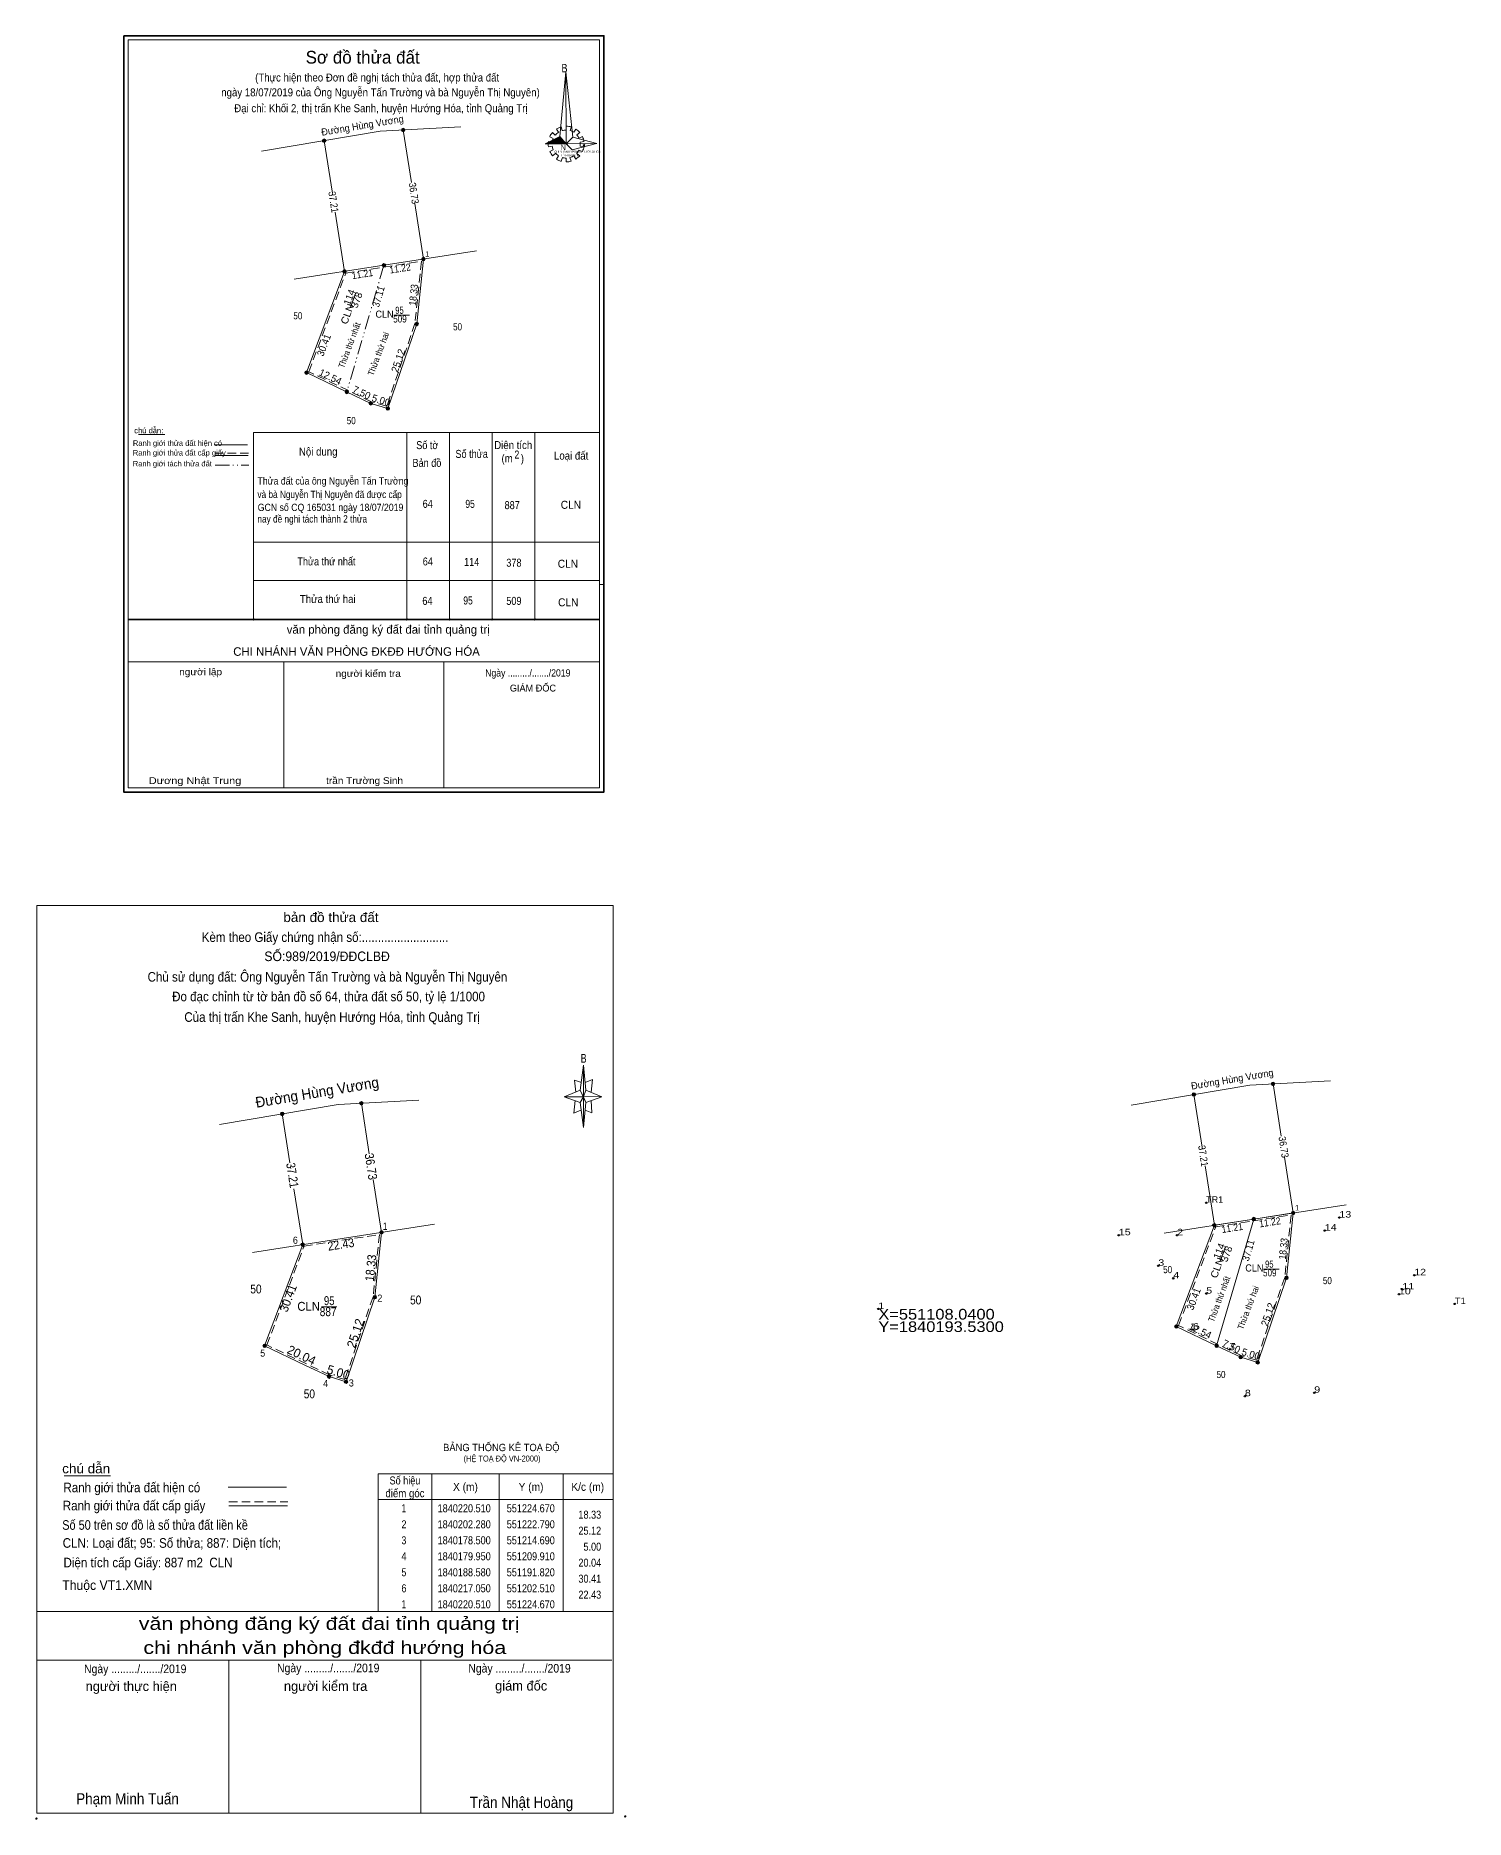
# Model space of a CAD drawing. Header units: metres. Extents: x 550474 to 551273, y 1840050 to 1840552.
# Drawn here: x 550871 to 551273, y 1840050 to 1840552 of the extents above; entities that cross this region are included whole.
import ezdxf
from ezdxf.enums import TextEntityAlignment as Align

# ---------------------------------------------------------------- set-up
doc = ezdxf.new("R2010")
doc.units = ezdxf.units.M
doc.header["$LTSCALE"] = 0.8
doc.header["$PDMODE"] = 32
doc.header["$PDSIZE"] = 0.4
doc.linetypes.add('DASH_DOUBLE_DOT', pattern=[9.2, 5, -1.2, 0.3, -1.2, 0.3, -1.2])
doc.linetypes.add('MEDIUM_DASHED', pattern=[4.5, 3, -1.5])
for name, color, linetype, lineweight in [('1', 7, 'MEDIUM_DASHED', 13), ('10', 7, 'Continuous', 13), ('17', 7, 'Continuous', 13), ('23', 7, 'Continuous', 13), ('3', 7, 'Continuous', 13), ('5', 7, 'Continuous', 13), ('6', 7, 'Continuous', 13), ('63', 7, 'Continuous', 13)]:
    doc.layers.add(name, color=color, linetype=linetype, lineweight=lineweight)
doc.layers.add('12', color=7, linetype='Continuous')
doc.layers.add('7', color=7, linetype='Continuous')

msp = doc.modelspace()

# ---------------------------------------------------------------- hatches: boundary and pattern name
at = {"layer": '10'}
for points in [[(550940.9397, 1840248.36, 1), (550939.9397, 1840248.36, 1)], [(550963.1797, 1840251.35, 1), (550962.1797, 1840251.35, 1)], [(550968.8497, 1840215.06, 1), (550967.8497, 1840215.06, 1)], [(550946.6897, 1840211.6, 1), (550945.6897, 1840211.6, 1)], [(550966.9697, 1840196.83, 1), (550965.9697, 1840196.83, 1)], [(550935.9997, 1840183.13, 1), (550934.9997, 1840183.13, 1)], [(550954.0897, 1840174.5, 1), (550953.0897, 1840174.5, 1)], [(550958.8697, 1840173.05, 1), (550957.8697, 1840173.05, 1)]]:
    msp.add_hatch(color=256, dxfattribs=at).paths.add_polyline_path(points)
at = {"layer": '3'}
for points in [[(550974.95, 1840525.02, 1), (550973.95, 1840525.02, 1)], [(550952.71, 1840522.03, 1), (550951.71, 1840522.03, 1)], [(551014.37, 1840521.16), (551018.49, 1840523.17), (551020.26, 1840521.16)], [(550958.46, 1840485.27, 1), (550957.46, 1840485.27, 1)], [(550969.54, 1840487, 1), (550968.54, 1840487, 1)], [(550980.62, 1840488.73, 1), (550979.62, 1840488.73, 1)], [(550978.74, 1840470.5, 1), (550977.74, 1840470.5, 1)], [(550947.77, 1840456.8, 1), (550946.77, 1840456.8, 1)], [(550959.09, 1840451.39, 1), (550958.09, 1840451.39, 1)], [(550965.86, 1840448.17, 1), (550964.86, 1840448.17, 1)], [(550970.64, 1840446.72, 1), (550969.64, 1840446.72, 1)], [(551197.26, 1840253.81, 1), (551196.26, 1840253.81, 1)], [(551219.5, 1840256.8, 1), (551218.5, 1840256.8, 1)], [(551214.09, 1840218.78, 1), (551213.09, 1840218.78, 1)], [(551225.17, 1840220.51, 1), (551224.17, 1840220.51, 1)], [(551203.01, 1840217.05, 1), (551202.01, 1840217.05, 1)], [(551223.29, 1840202.28, 1), (551222.29, 1840202.28, 1)], [(551192.32, 1840188.58, 1), (551191.32, 1840188.58, 1)], [(551203.64, 1840183.17, 1), (551202.64, 1840183.17, 1)], [(551210.41, 1840179.95, 1), (551209.41, 1840179.95, 1)], [(551215.19, 1840178.5, 1), (551214.19, 1840178.5, 1)]]:
    msp.add_hatch(color=256, dxfattribs=at).paths.add_polyline_path(points)

# ---------------------------------------------------------------- linework, layer by layer
at = {"layer": '1', "linetype": 'Continuous'}
msp.add_lwpolyline([(551213.59, 1840218.78), (551203.14, 1840183.17), (551191.82, 1840188.58), (551202.51, 1840217.05)], close=True, dxfattribs=at)
at = {"layer": '1'}
msp.add_lwpolyline([(550967.79, 1840214.47), (550965.98, 1840196.94), (550958.05, 1840173.67), (550953.77, 1840174.97), (550936.13, 1840183.38), (550946.56, 1840211.15)], close=True, dxfattribs=at)
at = {"layer": '10'}
for p, q in [((550935.5, 1840183.13), (550946.19, 1840211.6)), ((550935.5, 1840183.13), (550946.78, 1840177.75)), ((550946.78, 1840177.74), (550953.59, 1840174.5))]:
    msp.add_line(p, q, dxfattribs=at)
msp.add_lwpolyline([(550968.35, 1840215.06), (550966.47, 1840196.83), (550958.37, 1840173.05), (550953.59, 1840174.5)], dxfattribs=at)
for centre in [(550940.4397, 1840248.36), (550962.6797, 1840251.35), (550968.3497, 1840215.06), (550946.1897, 1840211.6), (550966.4697, 1840196.83), (550935.4997, 1840183.13), (550953.5897, 1840174.5), (550958.3697, 1840173.05)]:
    msp.add_circle(centre, 0.5, dxfattribs=at)
at = {"layer": '17'}
msp.add_line((550879.13, 1840146.56), (550892.16, 1840146.56), dxfattribs=at)
at = {"layer": '23'}
for p, q in [((550956.19, 1840251), (550922.84, 1840245.41)), ((550978.86, 1840252.21), (550956.19, 1840251)), ((550962.68, 1840251.35), (550964.9, 1840237.17)), ((550940.44, 1840248.36), (550942.6, 1840234.59)), ((550942.8, 1840233.31), (550942.84, 1840233.03)), ((550966.03, 1840229.94), (550968.35, 1840215.06)), ((550943.74, 1840227.26), (550946.19, 1840211.6))]:
    msp.add_line(p, q, dxfattribs=at)
msp.add_lwpolyline([(550932.07, 1840209.39), (550957.28, 1840213.33), (550983.25, 1840217.39)], dxfattribs=at)
at = {"layer": '3'}
for p, q in [((550967.96, 1840524.67), (550934.61, 1840519.08)), ((550990.63, 1840525.88), (550967.96, 1840524.67)), ((550974.45, 1840525.02), (550976.76, 1840510.29)), ((551018.13, 1840524.4), (551017.54, 1840525.29)), ((551018.88, 1840525.9), (551019.14, 1840524.85)), ((551020.26, 1840525.02), (551020.29, 1840526.11)), ((551021.7, 1840525.9), (551021.43, 1840524.81)), ((551022.42, 1840524.4), (551023, 1840525.29)), ((550952.21, 1840522.03), (550954.53, 1840507.25)), ((551015.25, 1840521.77), (551016.33, 1840521.6)), ((551016.33, 1840520.51), (551015.25, 1840520.34)), ((551016.66, 1840522.69), (551015.67, 1840523.1)), ((551016.39, 1840524.33), (551017.21, 1840523.62)), ((551019.73, 1840521.12), (551020.78, 1840521.12)), ((551024.08, 1840524.33), (551023.27, 1840523.65)), ((551023.85, 1840522.73), (551024.84, 1840523.21)), ((551025.29, 1840521.77), (551024.18, 1840521.6)), ((551024.18, 1840520.51), (551025.29, 1840520.34)), ((551015.67, 1840519.01), (551016.66, 1840519.48)), ((551017.31, 1840518.46), (551016.46, 1840517.78)), ((551017.54, 1840516.85), (551018.1, 1840517.81)), ((551019.21, 1840517.3), (551018.88, 1840516.24)), ((551020.26, 1840516.07), (551020.26, 1840517.13)), ((551021.34, 1840517.3), (551021.66, 1840516.27)), ((551023, 1840516.85), (551022.42, 1840517.78)), ((551023.2, 1840518.46), (551024.08, 1840517.81)), ((551024.87, 1840518.97), (551023.79, 1840519.38)), ((550954.57, 1840506.98), (550954.61, 1840506.7)), ((550955.35, 1840501.96), (550957.96, 1840485.27)), ((550977.68, 1840504.4), (550980.12, 1840488.73)), ((550969.04, 1840487), (550995.02, 1840491.06)), ((550943.84, 1840483.06), (550969.04, 1840487)), ((550947.27, 1840456.8), (550957.96, 1840485.27)), ((550959.6, 1840475.21), (550961.13, 1840479.3)), ((550971.82, 1840472.97), (550976.19, 1840472.97)), ((550900.02, 1840439.4), (550907.47, 1840439.4)), ((550932.39, 1840439.96), (551029.67, 1840439.96)), ((550932.39, 1840439.96), (550932.39, 1840387.39)), ((550975.5, 1840439.96), (550975.5, 1840387.39)), ((550987.5, 1840439.96), (550987.5, 1840387.39)), ((550999.5, 1840439.96), (550999.5, 1840387.39)), ((551011.5, 1840439.96), (551011.5, 1840387.39)), ((550921.3, 1840436.52), (550930.7, 1840436.52)), ((550921.45, 1840433.5), (550930.84, 1840433.5)), ((550932.39, 1840409.11), (551029.67, 1840409.11)), ((550932.39, 1840398.4), (551029.67, 1840398.4)), ((551029.67, 1840397.21), (551030.87, 1840397.21)), ((550895.86, 1840386.23), (550895.86, 1840338.85)), ((550897.07, 1840375.48), (551029.67, 1840375.48)), ((550940.86, 1840375.48), (550940.86, 1840340.05)), ((550985.86, 1840375.48), (550985.86, 1840340.05)), ((551212.51, 1840256.45), (551179.16, 1840250.86)), ((551196.76, 1840253.81), (551199.08, 1840239.03)), ((551235.18, 1840257.66), (551212.51, 1840256.45)), ((551219, 1840256.8), (551221.31, 1840242.07)), ((551199.12, 1840238.76), (551199.16, 1840238.48)), ((551199.9, 1840233.74), (551202.51, 1840217.05)), ((551222.23, 1840236.18), (551224.67, 1840220.51)), ((551213.59, 1840218.78), (551239.57, 1840222.84)), ((551191.82, 1840188.58), (551202.51, 1840217.05)), ((551204.15, 1840206.99), (551205.68, 1840211.08)), ((551216.37, 1840204.75), (551220.74, 1840204.75))]:
    msp.add_line(p, q, dxfattribs=at)
at = {"layer": '3', "linetype": 'DASH_DOUBLE_DOT'}
for p, q in [((550969.04, 1840487), (550958.59, 1840451.39)), ((550921.58, 1840430.79), (550931.04, 1840430.79))]:
    msp.add_line(p, q, dxfattribs=at)
at = {"layer": '3', "linetype": 'MEDIUM_DASHED'}
msp.add_line((550921.45, 1840434.14), (550930.92, 1840434.14), dxfattribs=at)
at = {"layer": '3', "lineweight": 35}
msp.add_line((550897.07, 1840387.39), (551029.67, 1840387.39), dxfattribs=at)
at = {"layer": '3'}
for points in [[(550895.86, 1840338.85), (550895.86, 1840551.54), (551030.87, 1840551.54), (551030.87, 1840338.85)], [(550895.86, 1840338.85), (550895.86, 1840551.54), (551030.87, 1840551.54), (551030.87, 1840338.85)], [(551029.68, 1840387.4), (551029.68, 1840340.06), (550897.08, 1840340.06), (550897.08, 1840550.36), (551029.68, 1840550.36)], [(551020.19, 1840541.41), (551020.26, 1840521.16), (551018.49, 1840523.17)], [(551020.19, 1840541.41), (551020.26, 1840521.16), (551022.12, 1840523.04)], [(551014.37, 1840521.16), (551018.49, 1840523.17), (551020.26, 1840521.16)], [(551028.89, 1840521.23), (551020.26, 1840521.16), (551022.12, 1840523.04)], [(551028.83, 1840521.26), (551021.96, 1840519.42), (551020.26, 1840521.16)], [(551224.67, 1840220.51), (551222.79, 1840202.28), (551214.69, 1840178.5), (551209.91, 1840179.95), (551203.14, 1840183.17), (551213.59, 1840218.78)]]:
    msp.add_lwpolyline(points, close=True, dxfattribs=at)
at = {"layer": '3', "lineweight": 35}
msp.add_lwpolyline([(550895.88, 1840551.56), (551030.88, 1840551.56), (551030.88, 1840338.86), (550895.88, 1840338.86)], close=True, dxfattribs=at)
at = {"layer": '3', "linetype": 'MEDIUM_DASHED'}
for points in [[(550979.56, 1840488.14), (550977.75, 1840470.61), (550969.82, 1840447.34), (550965.54, 1840448.64), (550947.9, 1840457.05), (550958.33, 1840484.82)], [(551224.11, 1840219.92), (551222.3, 1840202.39), (551214.37, 1840179.12), (551210.09, 1840180.42), (551192.45, 1840188.83), (551202.88, 1840216.6)]]:
    msp.add_lwpolyline(points, close=True, dxfattribs=at)
at = {"layer": '3'}
for points in [[(550980.12, 1840488.73), (550978.24, 1840470.5), (550970.14, 1840446.72), (550965.36, 1840448.17)], [(550947.27, 1840456.8), (550958.55, 1840451.41), (550965.36, 1840448.17)], [(551188.39, 1840214.84), (551213.59, 1840218.78), (551203.14, 1840183.17)], [(551224.67, 1840220.51), (551222.79, 1840202.28), (551214.69, 1840178.5), (551209.91, 1840179.95)], [(551191.82, 1840188.58), (551203.1, 1840183.19), (551209.91, 1840179.95)]]:
    msp.add_lwpolyline(points, dxfattribs=at)
for centre in [(550974.45, 1840525.02), (550952.21, 1840522.03), (550957.96, 1840485.27), (550969.04, 1840487), (550980.12, 1840488.73), (550978.24, 1840470.5), (550947.27, 1840456.8), (550958.59, 1840451.39), (550965.36, 1840448.17), (550970.14, 1840446.72), (551196.76, 1840253.81), (551219, 1840256.8), (551213.59, 1840218.78), (551224.67, 1840220.51), (551202.51, 1840217.05), (551222.79, 1840202.28), (551191.82, 1840188.58), (551203.14, 1840183.17), (551209.91, 1840179.95), (551214.69, 1840178.5)]:
    msp.add_circle(centre, 0.5, dxfattribs=at)
for centre, major_axis, start_param, end_param in [((551020.272, 1840521.0864), (5.0474, 0), 1.84955988, 2.13900916), ((551020.272, 1840521.0864), (3.9558, 0), 1.56985589, 1.85611068), ((551020.272, 1840521.0864), (5.0474, 0), 1.27924208, 1.56332225), ((551020.272, 1840521.0864), (3.9558, 0), 1.00270906, 1.2755622), ((551020.272, 1840521.0864), (5.0474, 0), 0.71056237, 0.99687234), ((551020.272, 1840521.0864), (5.0474, 0), 3.00667928, 3.29139349), ((551020.272, 1840521.0864), (5.0474, 0), 2.43958176, 2.72400246), ((551020.272, 1840521.0864), (3.9558, 0), 2.72368549, 3.01515824), ((551020.272, 1840521.0864), (3.9558, 0), 3.28229955, 3.56105054), ((551020.272, 1840521.0864), (3.9558, 0), 2.13373541, 2.44496261), ((551020.272, 1840521.0864), (3.9558, 0), 0.42678376, 0.70646463), ((551020.272, 1840521.0864), (3.9558, 0), 6.13558388, 6.41618463), ((551020.272, 1840521.0864), (5.0474, 0), 0.1390515, 0.43393316), ((551020.272, 1840521.0864), (5.0474, 0), 5.85230288, 6.13839648), ((551020.272, 1840521.0864), (5.0474, 0), 3.56988637, 3.85691866), ((551020.272, 1840521.0864), (3.9558, 0), 3.86077574, 4.13258255), ((551020.2432, 1840521.0564), (5.0474, 0), 4.1470906, 4.43659307), ((551020.272, 1840521.0864), (3.9558, 0), 4.43854677, 4.71314001), ((551020.272, 1840521.0864), (5.0474, 0), 4.71301008, 4.99761054), ((551020.272, 1840521.0864), (3.9558, 0), 4.99087134, 5.28933161), ((551020.272, 1840521.0864), (5.0474, 0), 5.28561416, 5.56798705), ((551020.272, 1840521.0864), (3.9558, 0), 5.56137327, 5.83951437)]:
    msp.add_ellipse(centre, major_axis=major_axis, ratio=0.995001, start_param=start_param, end_param=end_param, dxfattribs=at)
for p in [(551025.29, 1840520.75), (550932.39, 1840387.39), (550975.5, 1840387.39), (550987.5, 1840387.39), (550999.5, 1840387.39), (551011.5, 1840387.39)]:
    msp.add_point(p, dxfattribs=at)
at = {"layer": '5'}
for p, q in [((551024.21, 1840255.01), (551025.11, 1840262.03)), ((551025.83, 1840255.01), (551030.33, 1840253.21)), ((551024.21, 1840251.59), (551019.71, 1840253.21)), ((551025.83, 1840251.59), (551025.11, 1840244.57)), ((551027.45, 1840248.71), (551025.65, 1840249.43)), ((551027.27, 1840252.13), (551027.45, 1840248.71)), ((550871.45, 1840108.42), (551033.45, 1840108.42)), ((550871.45, 1840094.74), (551033.09, 1840094.74)), ((550871.45, 1840094.74), (551033.09, 1840094.74)), ((550871.45, 1840094.74), (551033.09, 1840094.74)), ((550925.45, 1840051.72), (550925.45, 1840094.74)), ((550979.45, 1840051.72), (550979.45, 1840094.74))]:
    msp.add_line(p, q, dxfattribs=at)
for points in [[(550871.45, 1840306.96), (551033.45, 1840306.96), (551033.45, 1840051.72), (550871.45, 1840051.72)], [(551025.11, 1840262.03), (551025.83, 1840255.01), (551025.11, 1840253.21)], [(551025.11, 1840253.21), (551019.71, 1840253.21), (551024.21, 1840255.01), (551025.83, 1840251.59), (551030.33, 1840253.21), (551025.11, 1840253.39)], [(551025.11, 1840253.21), (551025.11, 1840244.57), (551024.21, 1840251.59)]]:
    msp.add_lwpolyline(points, close=True, dxfattribs=at)
for points in [[(551025.11, 1840253.21), (551024.21, 1840255.01), (551019.71, 1840253.21)], [(551024.57, 1840257.17), (551022.59, 1840257.89), (551022.95, 1840254.47)], [(551025.65, 1840257.17), (551027.63, 1840258.07), (551027.27, 1840254.47)], [(551022.77, 1840252.13), (551022.41, 1840248.53), (551024.39, 1840249.43)], [(551025.11, 1840253.21), (551025.83, 1840251.59), (551030.33, 1840253.21)], [(551033.45, 1840051.72), (550871.45, 1840051.72), (550871.45, 1840094.74)]]:
    msp.add_lwpolyline(points, dxfattribs=at)
msp.add_point((550871.32, 1840050.2), dxfattribs=at)
at = {"layer": '6'}
for p, q in [((550925.21, 1840143.43), (550941.66, 1840143.43)), ((550925.46, 1840138.15), (550941.92, 1840138.15))]:
    msp.add_line(p, q, dxfattribs=at)
at = {"layer": '6', "linetype": 'MEDIUM_DASHED'}
msp.add_line((550925.46, 1840139.27), (550942.02, 1840139.27), dxfattribs=at)
at = {"layer": '6'}
msp.add_point((551036.87, 1840050.82), dxfattribs=at)
at = {"layer": '63'}
for p, q in [((550951.44, 1840194.09), (550955.81, 1840194.09)), ((550982.51, 1840147.12), (550982.51, 1840108.42)), ((551001.41, 1840147.12), (551001.41, 1840108.42)), ((551019.41, 1840147.12), (551019.41, 1840108.42)), ((550967.39, 1840139.92), (551033.45, 1840139.92))]:
    msp.add_line(p, q, dxfattribs=at)
msp.add_lwpolyline([(550967.39, 1840147.12), (551033.45, 1840147.12), (551033.45, 1840108.42), (550967.39, 1840108.42)], close=True, dxfattribs=at)
at = {"layer": '7'}
for p in [(551200.21, 1840223.39), (551237.65, 1840219.21), (551175.64, 1840214.25), (551192.05, 1840214.25), (551233.55, 1840215.56), (551186.75, 1840205.67), (551190.96, 1840202.13), (551255.38, 1840198.99), (551258.7, 1840203), (551108.04, 1840193.53), (551200.21, 1840197.84), (551254.38, 1840197.65), (551270.11, 1840194.93), (551196.5, 1840187.74), (551206.78, 1840182.14), (551211.09, 1840168.99), (551230.59, 1840169.96)]:
    msp.add_point(p, dxfattribs=at)

# ---------------------------------------------------------------- texts
at = {"layer": '1'}
for s, width, p in [('CLN', 0.95, (550947.865, 1840193)), ('887', 0.85, (550953.35, 1840191.49)), ('95', 0.8, (550953.65, 1840194.6))]:
    msp.add_text(s, height=2.5, dxfattribs=dict(at, width=width)).set_placement(p, align=Align.CENTER)
for s, height, width, p in [('BẢNG THỐNG KÊ TOẠ ĐỘ ', 2.07, 0.95, (550985.68, 1840153.53)), ('(HỆ TOẠ ĐỘ VN-2000)', 1.674, 0.9, (550991.44, 1840150.62))]:
    msp.add_text(s, height=height, dxfattribs=dict(at, width=width)).set_placement(p)
at = {"layer": '10'}
for s, rotation, width, p in [('37.21', 278.89, 0.85, (550942.0889, 1840230.9232)), ('36.73', 278.88, 0.9, (550964.16, 1840233.398))]:
    msp.add_text(s, height=2.5, rotation=rotation, dxfattribs=dict(at, width=width)).set_placement(p, align=Align.CENTER)
at = {"layer": '12'}
for s, height, width, p in [('TR1', 1.8, 1.05, (551200.21, 1840223.39)), ('13', 1.8, 1.25, (551237.65, 1840219.22)), ('15', 1.8, 1.25, (551175.64, 1840214.25)), ('2', 1.8, 1.25, (551192.05, 1840214.25)), ('14', 1.8, 1.25, (551233.55, 1840215.56)), ('3', 1.8, 1.25, (551186.75, 1840205.67)), ('4', 1.8, 1.25, (551190.96, 1840202.13)), ('12', 1.8, 1.25, (551258.7, 1840203)), ('5', 1.8, 1.25, (551200.21, 1840197.84)), ('10', 1.8, 1.25, (551254.38, 1840197.64)), ('11', 1.8, 1.25, (551255.38, 1840198.99)), ('X=551108.0400', 3, 1.15, (551108.04, 1840190.53)), ('1', 1.8, 1.25, (551108.04, 1840193.53)), ('T1', 1.8, 1.1, (551270.11, 1840194.93)), ('Y=1840193.5300', 3, 1.15, (551108.04, 1840187.03)), ('6', 1.8, 1.25, (551196.5, 1840187.74)), ('7', 1.8, 1.25, (551206.78, 1840182.14)), ('8', 1.8, 1.25, (551211.09, 1840168.99)), ('9', 1.8, 1.25, (551230.59, 1840169.96))]:
    msp.add_text(s, height=height, dxfattribs=dict(at, width=width)).set_placement(p)
at = {"layer": '3'}
msp.add_text('Sơ đồ thửa đất', height=3.57, dxfattribs=at).set_placement((550963.055, 1840543.71), align=Align.CENTER)
for s, height, width, p in [('(Thực hiện theo Đơn đề nghị tách thửa đất, hợp thửa đất ', 2.25, 0.9, (550967.505, 1840538.67)), ('ngày 18/07/2019 của Ông Nguyễn Tấn Trường và bà Nguyễn Thị Nguyên)', 2.25, 0.9, (550968.07, 1840534.5)), ('Đại chỉ: Khối 2, thị trấn Khe Sanh, huyện Hướng Hóa, tỉnh Quảng Trị', 2.25, 0.9, (550968.18, 1840530.03)), ('95', 2, 0.8, (550973.41, 1840473.35)), ('50', 2, 0.85, (550944.83, 1840471.8)), ('CLN', 2, 0.95, (550969.205, 1840472.26)), ('509', 2, 0.85, (550973.54, 1840470.9)), ('50', 2, 0.85, (550989.74, 1840468.71)), ('50', 2, 0.85, (550959.84, 1840442.31)), ('Ngày ........./......./2019', 2.025, 0.9, (551009.485, 1840371.36)), ('50', 2, 0.85, (551189.38, 1840203.58)), ('CLN', 2, 0.95, (551213.755, 1840204.04)), ('509', 2, 0.85, (551218.09, 1840202.68)), ('95', 2, 0.8, (551217.96, 1840205.13)), ('50', 2, 0.85, (551234.29, 1840200.49)), ('50', 2, 0.85, (551204.39, 1840174.09))]:
    msp.add_text(s, height=height, dxfattribs=dict(at, width=width)).set_placement(p, align=Align.CENTER)
for s, height, width, p in [('B', 2.377, 0.8, (551018.94, 1840541.25)), ('N', 1.486, 0.9, (551018.7, 1840519.4)), ('CHI NHÁNH VPĐKĐĐ-HƯỚNG HÓA', 0.5623, 0.95, (551016.97, 1840518.64)), ('TỈNH quảng trị', 0.5625, 1.05, (551018.78, 1840517.67)), ('Ranh giới thửa đất cấp giấy', 1.543, 0.9, (550898.42, 1840433.5)), ('Ranh giới thửa đất hiện có ', 1.543, 0.9, (550898.44, 1840436.22)), ('Nội dung', 2.25, 0.9, (550945.14, 1840433.48)), ('Số tờ', 2.25, 0.85, (550978.12, 1840435.3)), ('Số thửa', 2.25, 0.85, (550989.14, 1840432.83)), ('Diện tích', 2.25, 0.9, (551000.04, 1840435.32)), ('2', 2.25, 0.8, (551005.75, 1840432.65)), ('Loại đất', 2.25, 0.9, (551016.85, 1840432.34)), ('Ranh giới tách thửa đất', 1.543, 0.9, (550898.41, 1840430.44)), ('Bản đồ', 2.25, 0.85, (550977.07, 1840430.31)), ('(m   )', 2.25, 0.9, (551002.09, 1840431.58)), ('Thửa đất của ông Nguyễn Tấn Trường', 2.04, 0.9, (550933.49, 1840425.34)), ('và bà Nguyễn Thị Nguyên đã được cấp ', 2.04, 0.85, (550933.47, 1840421.54)), ('GCN số CQ 165031 ngày 18/07/2019', 2.04, 0.9, (550933.55, 1840417.9)), ('64', 2.25, 0.85, (550979.92, 1840418.78)), ('95', 2.25, 0.8, (550991.92, 1840418.78)), ('887', 2.25, 0.85, (551002.96, 1840418.42)), ('CLN', 2.25, 0.95, (551018.74, 1840418.52)), ('nay đề nghi tách thành 2 thửa', 2.04, 0.85, (550933.47, 1840414.66)), ('Thửa thứ nhất', 2.25, 0.85, (550944.68, 1840402.6)), ('64', 2.25, 0.85, (550979.95, 1840402.59)), ('114', 2.25, 0.85, (550991.58, 1840402.47)), ('378', 2.25, 0.85, (551003.44, 1840402.23)), ('CLN', 2.25, 0.95, (551017.9, 1840401.94)), ('Thửa thứ hai', 2.25, 0.9, (550945.4, 1840392.03)), ('64', 2.25, 0.85, (550979.83, 1840391.5)), ('95', 2.25, 0.8, (550991.34, 1840391.62)), ('509', 2.25, 0.85, (551003.44, 1840391.5)), ('CLN', 2.25, 0.95, (551018, 1840391.1))]:
    msp.add_text(s, height=height, dxfattribs=dict(at, width=width)).set_placement(p)
for s, rotation, width, p in [('Đường Hùng Vương', 9.515, 0.95, (550963.1497, 1840525.3384)), ('36.73', 278.88, 0.9, (550976.4641, 1840507.1094)), ('37.21', 278.89, 0.9, (550953.866, 1840504.6345)), ('11.22', 8.874, 0.9, (550973.7207, 1840485.1216)), ('37.11', 73.645, 0.9, (550968.4596, 1840477.9134)), ('18.33', 84.112, 0.9, (550978.3329, 1840478.5674)), ('CLN', 69.518, 1.1, (550959.6697, 1840472.9501)), ('Đường Hùng Vương', 9.515, 0.95, (551207.6997, 1840257.1184)), ('37.21', 278.89, 0.9, (551198.416, 1840236.4145)), ('36.73', 278.88, 0.9, (551221.0141, 1840238.8894)), ('11.22', 8.874, 0.9, (551218.2707, 1840216.9016)), ('37.11', 73.645, 0.9, (551213.0096, 1840209.6934)), ('18.33', 84.112, 0.9, (551222.8829, 1840210.3474)), ('CLN', 69.518, 1.1, (551204.2197, 1840204.7301))]:
    msp.add_text(s, height=2, rotation=rotation, dxfattribs=dict(at, width=width)).set_placement(p, align=Align.CENTER)
for s, height, width, p in [(' 1', 1.5, 0.9, (550981.8, 1840489.43)), ('người lập', 1.92, 1.1, (550923.53, 1840371.72)), ('người kiểm tra', 1.92, 1.1, (550973.79, 1840371.26)), ('Dương Nhật Trung', 1.92, 1.2, (550928.93, 1840341.12)), ('trần Trường Sinh', 1.92, 1.1, (550974.41, 1840341.12)), (' 1', 1.5, 0.9, (551226.35, 1840221.21))]:
    msp.add_text(s, height=height, dxfattribs=dict(at, width=width)).set_placement(p, align=Align.RIGHT)
for s, rotation, p in [('114', 69.518, (550960.2431, 1840477.6601)), ('378', 69.518, (550962.3119, 1840476.8701)), ('25.12', 71.19, (550973.9749, 1840459.8676)), ('7.50', 334.563, (550962.3305, 1840450.2997)), ('5.00', 343.125, (550967.9347, 1840448.0984)), ('114', 69.518, (551204.7931, 1840209.4401)), ('378', 69.518, (551206.8619, 1840208.6501)), ('25.12', 71.19, (551218.5249, 1840191.6476)), ('7.50', 334.563, (551206.8805, 1840182.0797)), ('5.00', 343.125, (551212.4847, 1840179.8784))]:
    msp.add_text(s, height=2, rotation=rotation, dxfattribs=at).set_placement(p, align=Align.CENTER)
msp.add_text('chú dẫn:', height=1.543, dxfattribs=at).set_placement((550898.82, 1840439.76))
for s, height, p in [('văn phòng đăng ký đất đai tỉnh quảng trị', 2.4, (550998.79, 1840383.39)), ('CHI NHÁNH VĂN PHÒNG ĐKĐĐ HƯỚNG HÓA', 2.4, (550995.99, 1840377.18)), ('GIÁM ĐỐC', 1.92, (551017.42, 1840367.14))]:
    msp.add_text(s, height=height, dxfattribs=at).set_placement(p, align=Align.RIGHT)
at = {"layer": '5'}
for s, height, width, p in [('bản đồ thửa đất', 2.7, 1.05, (550954.14, 1840302.31)), ('Kèm theo Giấy chứng nhận số:...........................', 2.7, 0.9, (550952.485, 1840296.72)), ('SỐ:989/2019/ĐĐCLBĐ', 2.7, 0.95, (550953.05, 1840291.33)), ('Chủ sử dụng đất: Ông Nguyễn Tấn Trường và bà Nguyễn Thị Nguyên', 2.7, 0.9, (550953.145, 1840285.56)), ('Đo đạc chỉnh từ tờ bản đồ số 64, thửa đất số 50, tỷ lệ 1/1000 ', 2.7, 0.9, (550953.92, 1840280.03)), ('Của thị trấn Khe Sanh, huyện Hướng Hóa, tỉnh Quảng Trị', 2.7, 0.9, (550954.45, 1840274.25)), ('B', 2.48, 0.75, (551025.17, 1840262.75)), ('văn phòng đăng ký đất đai tỉnh quảng trị', 3.6, 1.25, (550953.635, 1840103.27)), ('chi nhánh văn phòng đkđđ hướng hóa', 3.6, 1.25, (550952.405, 1840096.5)), ('Ngày ........./......./2019', 2.43, 0.9, (550899.115, 1840091.1)), ('Ngày ........./......./2019', 2.43, 0.9, (550953.375, 1840091.35)), ('Ngày ........./......./2019', 2.43, 0.9, (551007.155, 1840091.26)), ('Phạm Minh Tuấn', 3.15, 0.9, (550896.945, 1840054.2)), ('Trần Nhật Hoàng', 3.15, 0.9, (551007.715, 1840053.21))]:
    msp.add_text(s, height=height, dxfattribs=dict(at, width=width)).set_placement(p, align=Align.CENTER)
for s, p in [('người thực hiện', (550897.995, 1840086.08)), ('người kiểm tra', (550952.635, 1840086.12)), ('giám đốc', (551007.62, 1840086.22))]:
    msp.add_text(s, height=2.7, dxfattribs=at).set_placement(p, align=Align.CENTER)
at = {"layer": '6'}
for s, width, p in [('chú dẫn', 1.05, (550878.57, 1840147.29)), ('Ranh giới thửa đất hiện có ', 0.9, (550878.93, 1840141.96)), ('Ranh giới thửa đất cấp giấy', 0.9, (550878.74, 1840136.88)), ('Số 50 trên sơ đồ là số thửa đất liền kề', 0.85, (550878.59, 1840131.42)), ('CLN: Loại đất; 95: Số thửa; 887: Diện tích;', 0.9, (550878.72, 1840126.36)), ('Diện tích cấp Giấy: 887 m2  CLN', 0.9, (550878.95, 1840120.86)), ('Thuộc VT1.XMN', 0.95, (550878.59, 1840114.5))]:
    msp.add_text(s, height=2.7, dxfattribs=dict(at, width=width)).set_placement(p)
at = {"layer": '63'}
for s, height, rotation, width, p in [('11.21', 2, 8.874, 0.9, (550963.1357, 1840483.5353)), ('Thửa thứ nhất', 1.75, 69.42, 0.9, (550960.152, 1840464.2174)), ('30.41', 2, 69.42, 0.95, (550953.0946, 1840464.1985)), ('Thửa thứ hai', 1.75, 69.42, 0.95, (550968.2918, 1840461.7774)), ('Đường Hùng Vương', 3, 9.515, 0.95, (550950.497, 1840252.983)), ('11.21', 2, 8.874, 0.9, (551207.6857, 1840215.3153)), ('22.43', 2.5, 8.874, 0.9, (550957.1322, 1840210.4496)), ('18.33', 2.5, 84.112, 0.9, (550966.5587, 1840204.9218)), ('30.41', 2.5, 69.42, 0.95, (550943.2314, 1840196.1156)), ('30.41', 2, 69.42, 0.95, (551197.6446, 1840195.9785)), ('Thửa thứ nhất', 1.75, 69.42, 0.9, (551204.702, 1840195.9974)), ('Thửa thứ hai', 1.75, 69.42, 0.95, (551212.8418, 1840193.5574))]:
    msp.add_text(s, height=height, rotation=rotation, dxfattribs=dict(at, width=width)).set_placement(p, align=Align.CENTER)
for s, height, rotation, p in [('12.54', 2, 334.456, (550953.5338, 1840454.7205)), ('25.12', 2.5, 71.19, (550962.227, 1840186.287)), ('12.54', 2, 334.456, (551198.0838, 1840186.5005)), ('20.04', 2.5, 334.496, (550945.3418, 1840179.3916)), ('5.00', 2.5, 343.125, (550955.8671, 1840174.5326))]:
    msp.add_text(s, height=height, rotation=rotation, dxfattribs=at).set_placement(p, align=Align.CENTER)
for s, height, width, p in [(' 6', 2, 0.95, (550944.84, 1840211.84)), (' 1', 2, 0.9, (550970.02, 1840215.76)), (' 2', 2, 0.95, (550968.59, 1840195.56)), (' 5', 2, 0.95, (550935.66, 1840180.11)), (' 4', 2, 0.95, (550953.36, 1840171.58)), (' 3', 2, 0.95, (550960.56, 1840171.71)), ('18.33', 2.25, 0.85, (551030.11, 1840134.54)), ('25.12', 2.25, 0.85, (551030.11, 1840130.04)), ('5.00', 2.25, 0.85, (551030.11, 1840125.54)), ('30.41', 2.25, 0.85, (551030.11, 1840116.54)), ('20.04', 2.25, 0.85, (551030.11, 1840121.04)), ('22.43', 2.25, 0.85, (551030.11, 1840112.04))]:
    msp.add_text(s, height=height, dxfattribs=dict(at, width=width)).set_placement(p, align=Align.RIGHT)
for s, height, width, p in [('50', 2.5, 0.85, (550933.055, 1840197.88)), ('50', 2.5, 0.85, (550977.965, 1840194.79)), ('50', 2.5, 0.85, (550948.065, 1840168.39)), ('Số hiệu', 2.25, 0.85, (550974.945, 1840144.17)), ('X (m)', 2.25, 0.95, (550991.955, 1840142.37)), ('Y (m)', 2.25, 0.95, (551010.395, 1840142.37)), ('K/c (m)', 2.25, 0.95, (551026.335, 1840142.37)), ('điểm góc', 2.25, 0.9, (550974.95, 1840140.57)), (' 1', 2.25, 0.75, (550974.31, 1840136.34)), ('1840220.510', 2.25, 0.85, (550991.595, 1840136.34)), ('551224.670', 2.25, 0.85, (551010.32, 1840136.34)), (' 2', 2.25, 0.85, (550974.31, 1840131.84)), ('1840202.280', 2.25, 0.85, (550991.595, 1840131.84)), ('551222.790', 2.25, 0.85, (551010.32, 1840131.84)), (' 3', 2.25, 0.8, (550974.315, 1840127.34)), ('1840178.500', 2.25, 0.85, (550991.595, 1840127.34)), ('551214.690', 2.25, 0.85, (551010.32, 1840127.34)), (' 4', 2.25, 0.85, (550974.305, 1840122.84)), ('1840179.950', 2.25, 0.85, (550991.595, 1840122.84)), ('551209.910', 2.25, 0.85, (551010.32, 1840122.84)), (' 5', 2.25, 0.8, (550974.315, 1840118.34)), ('1840188.580', 2.25, 0.85, (550991.595, 1840118.34)), ('551191.820', 2.25, 0.85, (551010.32, 1840118.34)), (' 6', 2.25, 0.85, (550974.31, 1840113.84)), ('1840217.050', 2.25, 0.85, (550991.595, 1840113.84)), ('551202.510', 2.25, 0.85, (551010.32, 1840113.84)), (' 1', 2.25, 0.75, (550974.31, 1840109.34)), ('1840220.510', 2.25, 0.85, (550991.595, 1840109.34)), ('551224.670', 2.25, 0.85, (551010.32, 1840109.34))]:
    msp.add_text(s, height=height, dxfattribs=dict(at, width=width)).set_placement(p, align=Align.CENTER)

doc.saveas('drawing.dxf')
